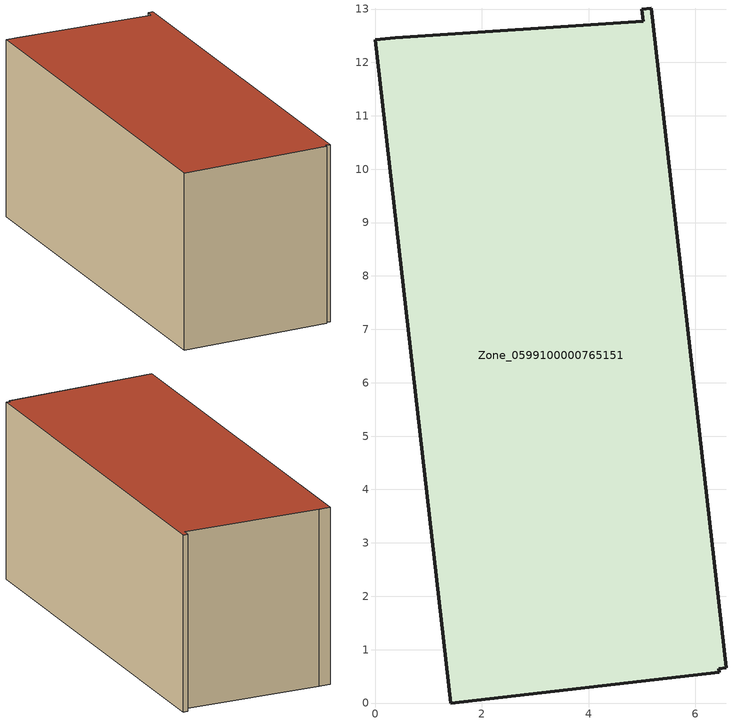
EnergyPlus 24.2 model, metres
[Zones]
Zone_0599100000765151
 floor ground (C_G): 6.45,0.57 1.42,0 0,12.42 0.38,12.46 5.03,12.77 5,13 5.17,13.02 6.58,0.66 6.44,0.64 z0
 wall outside (C_F): 6.58,0.66 5.17,13.02 5,13 5.03,12.77 0.38,12.46 0,12.42 1.42,0 6.45,0.57 6.44,0.64 6.58,0.66 z0:6.05
 roof outside (C_R): 5.03,12.77 0.38,12.46 0,12.42 1.42,0 6.45,0.57 6.44,0.64 6.58,0.66 5.17,13.02 5,13 z6.05
[BUILDING]
Pand.0599100000765151: North Axis=0; Terrain=City; Loads Convergence Tolerance Value=0.04; Temperature Convergence Tolerance Value=0.4; Solar Distribution=FullExterior; Maximum Number of Warmup Days=25; Minimum Number of Warmup Days=1
[Site:Location]
Rotterdam.The.Hague.AP_ZH_NLD Design_Conditions: Latitude=51.96; Longitude=4.45; Time Zone=1; Elevation=-4.5
[SITE:GROUNDTEMPERATURE:BUILDINGSURFACE]
18, 18, 18, 18, 18, 18, 18, 18, 18, 18, 18, 18
[MATERIAL] Thermal Absorptance=0.9; Solar Absorptance=0.7; Visible Absorptance=0.7
Name | Roughness | Thickness | Conductivity | Density | Specific Heat
G.TI.2015-2018 | MediumSmooth | 0.15 | 0.0428571 | 540 | 1210
F.TI.2015-2018 | Rough | 0.3 | 0.0666667 | 1920 | 840
R.TI.2015-2018 | MediumRough | 0.2 | 0.0333333 | 1500 | 1000
[CONSTRUCTION]
C_G: G.TI.2015-2018
C_F: F.TI.2015-2018
C_R: R.TI.2015-2018
[ZONE]
Zone_0599100000765151: Type=1; Multiplier=1; Ceiling Height=Autocalculate; Volume=Autocalculate; Floor Area=autocalculate; Part of Total Floor Area=Yes
[ZONEINFILTRATION:DESIGNFLOWRATE]
Infil_Zone_0599100000765151: Zone or ZoneList or Space or SpaceList=Zone_0599100000765151; Schedule=AlwaysOn; Design Flow Rate Calculation Method=Flow/Area; Flow Rate per Floor Area=0.0015; Constant Term Coefficient=1; Temperature Term Coefficient=0; Velocity Term Coefficient=0; Velocity Squared Term Coefficient=0
[HVACTEMPLATE:ZONE:IDEALLOADSAIRSYSTEM]
Zone_0599100000765151: Maximum Heating Supply Air Temperature=50; Minimum Cooling Supply Air Temperature=13; Maximum Heating Supply Air Humidity Ratio=0.0156; Minimum Cooling Supply Air Humidity Ratio=0.0077; Heating Limit=NoLimit; Cooling Limit=NoLimit; Dehumidification Control Type=ConstantSensibleHeatRatio; Cooling Sensible Heat Ratio=0.7; Dehumidification Setpoint=60; Humidification Control Type=None; Humidification Setpoint=30; Outdoor Air Method=None; Outdoor Air Flow Rate per Person=0.00944; Outdoor Air Flow Rate per Zone Floor Area=0; Outdoor Air Flow Rate per Zone=0; Demand Controlled Ventilation Type=None; Outdoor Air Economizer Type=NoEconomizer; Heat Recovery Type=None; Sensible Heat Recovery Effectiveness=0.7; Latent Heat Recovery Effectiveness=0.65
[ZONECONTROL:THERMOSTAT]
ThermostatControl_Zone_0599100000765151: Zone or ZoneList=Zone_0599100000765151; Control Type Schedule=DualSetpointControlType; Control 1=Thermostat_Zone_0599100000765151; Temperature Difference Between Cutout And Setpoint=0
[THERMOSTATSETPOINT:DUALSETPOINT]
Thermostat_Zone_0599100000765151: Heating Setpoint Temperature Schedule=HeatingSetpoint_Zone_0599100000765151; Cooling Setpoint Temperature Schedule=CoolingSetpoint_Zone_0599100000765151
[SCHEDULE:COMPACT]
HeatingSetpoint_Zone_0599100000765151: Through: 12/31, For: AllDays, Until: 24:00, 21
CoolingSetpoint_Zone_0599100000765151: Through: 12/31, For: AllDays, Until: 24:00, 24
DualSetpointControlType: Through: 12/31, For: AllDays, Until: 24:00, 4
AlwaysOn: Through: 12/31, For: AllDays, Until: 24:00, 1
